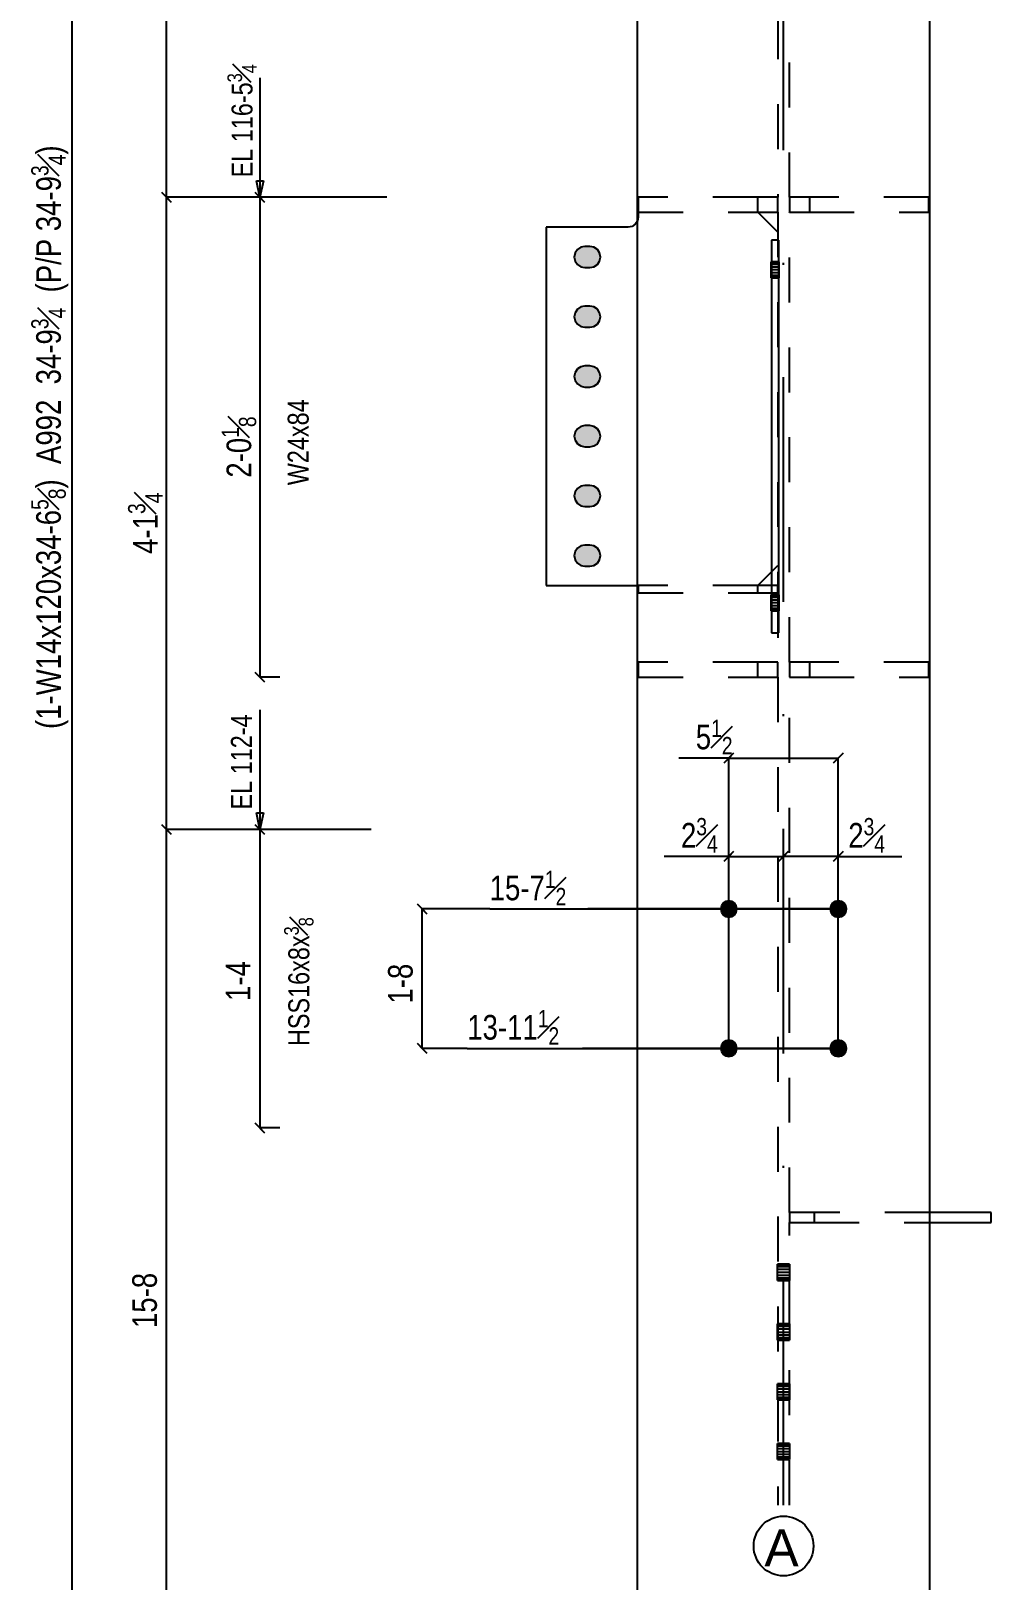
# Model space of a CAD drawing. Extents: x -282 to 52, y -129 to 139.
# Drawn here: x -281.8 to -233.6, y -30.7 to 47.1 of the extents above; entities that cross this region are included whole.
import ezdxf
from ezdxf.enums import TextEntityAlignment as Align

# ---------------------------------------------------------------- set-up
doc = ezdxf.new("R2010")
doc.units = 0
doc.header["$LTSCALE"] = 112.931405
doc.header["$MEASUREMENT"] = 0
doc.linetypes.add('SDS2_5', pattern=[0.04, 0.02, -0.02])
doc.linetypes.add('SDS2_6', pattern=[0.2, 0.1, -0.05, 0, -0.05])
doc.layers.get('0').update_dxf_attribs({"linetype": 'CONTINUOUS'})
for name, color, linetype in [('OUTLINE', 7, 'CONTINUOUS'), ('SYSTEM_ANNOTATION', 7, 'CONTINUOUS'), ('USER_ANNOTATION', 7, 'CONTINUOUS')]:
    doc.layers.add(name, color=color, linetype=linetype)
doc.styles.add('ARIAL', font='arial.ttf', dxfattribs={"height": 0.2})
doc.styles.add('ARIAL_1', font='arial.ttf', dxfattribs={"width": 0.8, "height": 0.2})

msp = doc.modelspace()

# ---------------------------------------------------------------- hatches: boundary and pattern name
for points in [[(-253.707, 35.219), (-253.504, 35.259), (-253.331, 35.374), (-253.216, 35.547), (-253.176, 35.75), (-253.216, 35.953), (-253.331, 36.126), (-253.504, 36.241), (-253.707, 36.281), (-253.957, 36.281), (-254.16, 36.241), (-254.333, 36.126), (-254.448, 35.953), (-254.488, 35.75), (-254.448, 35.547), (-254.333, 35.374), (-254.16, 35.259), (-253.957, 35.219), (-253.707, 35.219)], [(-253.707, 32.219), (-253.504, 32.259), (-253.331, 32.374), (-253.216, 32.547), (-253.176, 32.75), (-253.216, 32.953), (-253.331, 33.126), (-253.504, 33.241), (-253.707, 33.281), (-253.957, 33.281), (-254.16, 33.241), (-254.333, 33.126), (-254.448, 32.953), (-254.488, 32.75), (-254.448, 32.547), (-254.333, 32.374), (-254.16, 32.259), (-253.957, 32.219), (-253.707, 32.219)], [(-253.707, 29.219), (-253.504, 29.259), (-253.331, 29.374), (-253.216, 29.547), (-253.176, 29.75), (-253.216, 29.953), (-253.331, 30.126), (-253.504, 30.241), (-253.707, 30.281), (-253.957, 30.281), (-254.16, 30.241), (-254.333, 30.126), (-254.448, 29.953), (-254.488, 29.75), (-254.448, 29.547), (-254.333, 29.374), (-254.16, 29.259), (-253.957, 29.219), (-253.707, 29.219)], [(-253.707, 26.219), (-253.504, 26.259), (-253.331, 26.374), (-253.216, 26.547), (-253.176, 26.75), (-253.216, 26.953), (-253.331, 27.126), (-253.504, 27.241), (-253.707, 27.281), (-253.957, 27.281), (-254.16, 27.241), (-254.333, 27.126), (-254.448, 26.953), (-254.488, 26.75), (-254.448, 26.547), (-254.333, 26.374), (-254.16, 26.259), (-253.957, 26.219), (-253.707, 26.219)], [(-253.707, 23.219), (-253.504, 23.259), (-253.331, 23.374), (-253.216, 23.547), (-253.176, 23.75), (-253.216, 23.953), (-253.331, 24.126), (-253.504, 24.241), (-253.707, 24.281), (-253.957, 24.281), (-254.16, 24.241), (-254.333, 24.126), (-254.448, 23.953), (-254.488, 23.75), (-254.448, 23.547), (-254.333, 23.374), (-254.16, 23.259), (-253.957, 23.219), (-253.707, 23.219)], [(-253.707, 20.219), (-253.504, 20.259), (-253.331, 20.374), (-253.216, 20.547), (-253.176, 20.75), (-253.216, 20.953), (-253.331, 21.126), (-253.504, 21.241), (-253.707, 21.281), (-253.957, 21.281), (-254.16, 21.241), (-254.333, 21.126), (-254.448, 20.953), (-254.488, 20.75), (-254.448, 20.547), (-254.333, 20.374), (-254.16, 20.259), (-253.957, 20.219), (-253.707, 20.219)], [(-246.727, 3.406), (-246.883, 3.375), (-247.014, 3.287), (-247.102, 3.155), (-247.133, 3), (-247.102, 2.845), (-247.014, 2.713), (-246.883, 2.625), (-246.727, 2.594), (-246.572, 2.625), (-246.44, 2.713), (-246.352, 2.845), (-246.321, 3), (-246.352, 3.155), (-246.44, 3.287), (-246.572, 3.375), (-246.727, 3.406)], [(-241.227, 3.406), (-241.383, 3.375), (-241.514, 3.287), (-241.602, 3.155), (-241.633, 3), (-241.602, 2.845), (-241.514, 2.713), (-241.383, 2.625), (-241.227, 2.594), (-241.072, 2.625), (-240.94, 2.713), (-240.852, 2.845), (-240.821, 3), (-240.852, 3.155), (-240.94, 3.287), (-241.072, 3.375), (-241.227, 3.406)], [(-246.727, -3.594), (-246.883, -3.625), (-247.014, -3.713), (-247.102, -3.845), (-247.133, -4), (-247.102, -4.155), (-247.014, -4.287), (-246.883, -4.375), (-246.727, -4.406), (-246.572, -4.375), (-246.44, -4.287), (-246.352, -4.155), (-246.321, -4), (-246.352, -3.845), (-246.44, -3.713), (-246.572, -3.625), (-246.727, -3.594)], [(-241.227, -3.594), (-241.383, -3.625), (-241.514, -3.713), (-241.602, -3.845), (-241.633, -4), (-241.602, -4.155), (-241.514, -4.287), (-241.383, -4.375), (-241.227, -4.406), (-241.072, -4.375), (-240.94, -4.287), (-240.852, -4.155), (-240.821, -4), (-240.852, -3.845), (-240.94, -3.713), (-241.072, -3.625), (-241.227, -3.594)]]:
    msp.add_hatch(color=3).paths.add_polyline_path(points, flags=16)

# ---------------------------------------------------------------- linework, layer by layer
at = {"layer": 'OUTLINE', "color": 2, "linetype": 'CONTINUOUS'}
for p, q in [((-251.327, 98.125), (-251.327, -36.685)), ((-236.627, -36.685), (-236.627, 98.125)), ((-251.424, 37.396), (-251.586, 37.288)), ((-251.327, 37.541), (-251.424, 37.396)), ((-251.777, 37.25), (-255.902, 37.25)), ((-255.902, 37.25), (-255.902, 19.25)), ((-251.586, 37.288), (-251.777, 37.25)), ((-244.212, 36.604), (-244.587, 36.604)), ((-244.587, 36.604), (-244.587, 16.877)), ((-244.212, 16.877), (-244.212, 36.604)), ((-244.587, 35.51), (-244.592, 35.51)), ((-244.207, 35.51), (-244.212, 35.51)), ((-244.592, 34.698), (-244.587, 34.698)), ((-244.212, 34.698), (-244.207, 34.698)), ((-255.902, 19.25), (-251.327, 19.25)), ((-244.587, 18.783), (-244.592, 18.783)), ((-244.207, 18.783), (-244.212, 18.783)), ((-244.592, 17.97), (-244.587, 17.97)), ((-244.212, 17.97), (-244.207, 17.97)), ((-244.587, 16.877), (-244.212, 16.877)), ((-233.557, -12.25), (-236.627, -12.25)), ((-233.557, -12.75), (-233.557, -12.25)), ((-236.627, -12.75), (-233.557, -12.75)), ((-244.272, -14.844), (-244.277, -14.844)), ((-243.677, -14.844), (-243.682, -14.844)), ((-244.277, -15.656), (-244.272, -15.656)), ((-243.682, -15.656), (-243.677, -15.656)), ((-244.272, -17.844), (-244.277, -17.844)), ((-243.677, -17.844), (-243.682, -17.844)), ((-244.277, -18.656), (-244.272, -18.656)), ((-243.682, -18.656), (-243.677, -18.656)), ((-244.272, -20.844), (-244.277, -20.844)), ((-243.677, -20.844), (-243.682, -20.844)), ((-244.277, -21.656), (-244.272, -21.656)), ((-243.682, -21.656), (-243.677, -21.656)), ((-244.272, -23.844), (-244.277, -23.844)), ((-243.677, -23.844), (-243.682, -23.844)), ((-244.277, -24.656), (-244.272, -24.656)), ((-243.682, -24.656), (-243.677, -24.656))]:
    msp.add_line(p, q, dxfattribs=at)
at = {"layer": 'OUTLINE', "color": 1, "linetype": 'SDS2_5'}
for p, q in [((-244.272, 75.05), (-244.272, 38.75)), ((-243.682, 38.75), (-243.682, 75.05)), ((-251.272, 38.75), (-251.272, 38)), ((-245.272, 38.75), (-251.272, 38.75)), ((-245.272, 38), (-245.272, 38.75)), ((-244.272, 38.75), (-245.272, 38.75)), ((-244.272, 38), (-244.272, 38.75)), ((-243.682, 38.75), (-243.682, 38)), ((-242.682, 38.75), (-243.682, 38.75)), ((-242.682, 38.75), (-242.682, 38)), ((-236.682, 38.75), (-242.682, 38.75)), ((-236.682, 38), (-236.682, 38.75)), ((-251.315, 37.559), (-251.327, 37.541)), ((-251.277, 37.75), (-251.315, 37.559)), ((-251.277, 38), (-251.277, 37.75)), ((-251.272, 38), (-251.277, 38)), ((-251.272, 38), (-245.272, 38)), ((-245.272, 38), (-244.272, 38)), ((-244.272, 37), (-245.272, 38)), ((-244.272, 38), (-244.272, 19.25)), ((-243.682, 38), (-242.682, 38)), ((-243.682, 15.4), (-243.682, 38)), ((-242.682, 38), (-236.682, 38)), ((-244.592, 35.479), (-244.592, 35.51)), ((-244.592, 35.391), (-244.592, 35.479)), ((-244.592, 35.479), (-244.587, 35.479)), ((-244.592, 35.259), (-244.592, 35.391)), ((-244.592, 35.391), (-244.587, 35.391)), ((-244.592, 35.104), (-244.592, 35.259)), ((-244.592, 35.259), (-244.587, 35.259)), ((-244.587, 35.104), (-244.592, 35.104)), ((-244.592, 34.949), (-244.592, 35.104)), ((-244.212, 35.51), (-244.587, 35.51)), ((-244.587, 35.479), (-244.212, 35.479)), ((-244.587, 35.391), (-244.212, 35.391)), ((-244.587, 35.259), (-244.212, 35.259)), ((-244.212, 35.104), (-244.587, 35.104)), ((-244.212, 35.479), (-244.207, 35.479)), ((-244.212, 35.391), (-244.207, 35.391)), ((-244.212, 35.259), (-244.207, 35.259)), ((-244.207, 35.104), (-244.212, 35.104)), ((-244.207, 35.51), (-244.207, 35.479)), ((-244.207, 35.479), (-244.207, 35.391)), ((-244.207, 35.391), (-244.207, 35.259)), ((-244.207, 35.259), (-244.207, 35.104)), ((-244.207, 35.104), (-244.207, 34.949)), ((-244.592, 34.817), (-244.592, 34.949)), ((-244.587, 34.949), (-244.592, 34.949)), ((-244.592, 34.729), (-244.592, 34.817)), ((-244.587, 34.817), (-244.592, 34.817)), ((-244.592, 34.698), (-244.592, 34.729)), ((-244.587, 34.729), (-244.592, 34.729)), ((-244.212, 34.949), (-244.587, 34.949)), ((-244.212, 34.817), (-244.587, 34.817)), ((-244.212, 34.729), (-244.587, 34.729)), ((-244.587, 34.698), (-244.212, 34.698)), ((-244.207, 34.949), (-244.212, 34.949)), ((-244.207, 34.817), (-244.212, 34.817)), ((-244.207, 34.729), (-244.212, 34.729)), ((-244.207, 34.949), (-244.207, 34.817)), ((-244.207, 34.817), (-244.207, 34.729)), ((-244.207, 34.729), (-244.207, 34.698)), ((-245.272, 19.25), (-244.272, 20.25)), ((-251.327, 19.25), (-251.272, 19.25)), ((-245.272, 19.25), (-251.272, 19.25)), ((-251.272, 19.25), (-251.272, 18.875)), ((-251.272, 18.875), (-245.272, 18.875)), ((-245.272, 18.875), (-245.272, 19.25)), ((-244.272, 19.25), (-245.272, 19.25)), ((-245.272, 18.875), (-244.272, 18.875)), ((-244.592, 18.752), (-244.592, 18.783)), ((-244.592, 18.664), (-244.592, 18.752)), ((-244.592, 18.752), (-244.587, 18.752)), ((-244.212, 18.783), (-244.587, 18.783)), ((-244.587, 18.752), (-244.212, 18.752)), ((-244.272, 18.875), (-244.272, 19.25)), ((-244.272, 18.875), (-244.272, 15.4)), ((-244.212, 18.752), (-244.207, 18.752)), ((-244.207, 18.783), (-244.207, 18.752)), ((-244.207, 18.752), (-244.207, 18.664)), ((-244.592, 18.532), (-244.592, 18.664)), ((-244.592, 18.664), (-244.587, 18.664)), ((-244.592, 18.377), (-244.592, 18.532)), ((-244.592, 18.532), (-244.587, 18.532)), ((-244.587, 18.377), (-244.592, 18.377)), ((-244.592, 18.221), (-244.592, 18.377)), ((-244.592, 18.089), (-244.592, 18.221)), ((-244.587, 18.221), (-244.592, 18.221)), ((-244.592, 18.001), (-244.592, 18.089)), ((-244.587, 18.089), (-244.592, 18.089)), ((-244.592, 17.97), (-244.592, 18.001)), ((-244.587, 18.001), (-244.592, 18.001)), ((-244.587, 18.664), (-244.212, 18.664)), ((-244.587, 18.532), (-244.212, 18.532)), ((-244.212, 18.377), (-244.587, 18.377)), ((-244.212, 18.221), (-244.587, 18.221)), ((-244.212, 18.089), (-244.587, 18.089)), ((-244.212, 18.001), (-244.587, 18.001)), ((-244.587, 17.97), (-244.212, 17.97)), ((-244.212, 18.664), (-244.207, 18.664)), ((-244.212, 18.532), (-244.207, 18.532)), ((-244.207, 18.377), (-244.212, 18.377)), ((-244.207, 18.221), (-244.212, 18.221)), ((-244.207, 18.089), (-244.212, 18.089)), ((-244.207, 18.001), (-244.212, 18.001)), ((-244.207, 18.664), (-244.207, 18.532)), ((-244.207, 18.532), (-244.207, 18.377)), ((-244.207, 18.377), (-244.207, 18.221)), ((-244.207, 18.221), (-244.207, 18.089)), ((-244.207, 18.089), (-244.207, 18.001)), ((-244.207, 18.001), (-244.207, 17.97)), ((-251.272, 15.4), (-251.272, 14.65)), ((-245.272, 15.4), (-251.272, 15.4)), ((-245.272, 14.65), (-245.272, 15.4)), ((-244.272, 15.4), (-245.272, 15.4)), ((-244.272, 14.65), (-244.272, 15.4)), ((-243.682, 15.4), (-243.682, 14.65)), ((-242.682, 15.4), (-243.682, 15.4)), ((-242.682, 15.4), (-242.682, 14.65)), ((-236.682, 15.4), (-242.682, 15.4)), ((-236.682, 14.65), (-236.682, 15.4)), ((-251.272, 14.65), (-245.272, 14.65)), ((-245.272, 14.65), (-244.272, 14.65)), ((-244.272, 14.65), (-244.272, -26.946)), ((-243.682, 14.65), (-242.682, 14.65)), ((-243.682, -12.25), (-243.682, 14.65)), ((-242.682, 14.65), (-236.682, 14.65)), ((-243.682, -12.25), (-243.682, -12.75)), ((-242.432, -12.25), (-243.682, -12.25)), ((-242.432, -12.25), (-242.432, -12.75)), ((-236.627, -12.25), (-242.432, -12.25)), ((-243.682, -12.75), (-242.432, -12.75)), ((-243.682, -26.946), (-243.682, -12.75)), ((-242.432, -12.75), (-236.627, -12.75)), ((-244.277, -14.875), (-244.277, -14.844)), ((-244.277, -14.875), (-244.272, -14.875)), ((-244.277, -14.963), (-244.277, -14.875)), ((-244.277, -14.963), (-244.272, -14.963)), ((-244.277, -15.095), (-244.277, -14.963)), ((-244.277, -15.095), (-244.272, -15.095)), ((-244.277, -15.25), (-244.277, -15.095)), ((-244.277, -15.25), (-244.272, -15.25)), ((-244.277, -15.405), (-244.277, -15.25)), ((-244.272, -15.405), (-244.277, -15.405)), ((-244.277, -15.537), (-244.277, -15.405)), ((-244.272, -15.537), (-244.277, -15.537)), ((-244.277, -15.625), (-244.277, -15.537)), ((-243.682, -14.844), (-244.272, -14.844)), ((-244.272, -14.875), (-243.682, -14.875)), ((-244.272, -14.963), (-243.682, -14.963)), ((-244.272, -15.095), (-243.682, -15.095)), ((-244.272, -15.25), (-243.682, -15.25)), ((-243.682, -15.405), (-244.272, -15.405)), ((-243.682, -15.537), (-244.272, -15.537)), ((-243.682, -14.875), (-243.677, -14.875)), ((-243.682, -14.963), (-243.677, -14.963)), ((-243.682, -15.095), (-243.677, -15.095)), ((-243.682, -15.25), (-243.677, -15.25)), ((-243.677, -15.405), (-243.682, -15.405)), ((-243.677, -15.537), (-243.682, -15.537)), ((-243.677, -14.844), (-243.677, -14.875)), ((-243.677, -14.875), (-243.677, -14.963)), ((-243.677, -14.963), (-243.677, -15.095)), ((-243.677, -15.095), (-243.677, -15.25)), ((-243.677, -15.25), (-243.677, -15.405)), ((-243.677, -15.405), (-243.677, -15.537)), ((-243.677, -15.537), (-243.677, -15.625)), ((-244.272, -15.625), (-244.277, -15.625)), ((-244.277, -15.656), (-244.277, -15.625)), ((-243.682, -15.625), (-244.272, -15.625)), ((-244.272, -15.656), (-243.682, -15.656)), ((-243.677, -15.625), (-243.682, -15.625)), ((-243.677, -15.625), (-243.677, -15.656)), ((-244.277, -17.875), (-244.277, -17.844)), ((-244.277, -17.875), (-244.272, -17.875)), ((-244.277, -17.963), (-244.277, -17.875)), ((-243.682, -17.844), (-244.272, -17.844)), ((-244.272, -17.875), (-243.682, -17.875)), ((-243.682, -17.875), (-243.677, -17.875)), ((-243.677, -17.844), (-243.677, -17.875)), ((-243.677, -17.875), (-243.677, -17.963)), ((-244.277, -17.963), (-244.272, -17.963)), ((-244.277, -18.095), (-244.277, -17.963)), ((-244.277, -18.095), (-244.272, -18.095)), ((-244.277, -18.25), (-244.277, -18.095)), ((-244.277, -18.25), (-244.272, -18.25)), ((-244.277, -18.405), (-244.277, -18.25)), ((-244.272, -18.405), (-244.277, -18.405)), ((-244.277, -18.537), (-244.277, -18.405)), ((-244.272, -18.537), (-244.277, -18.537)), ((-244.277, -18.625), (-244.277, -18.537)), ((-244.272, -18.625), (-244.277, -18.625)), ((-244.277, -18.656), (-244.277, -18.625)), ((-244.272, -17.963), (-243.682, -17.963)), ((-244.272, -18.095), (-243.682, -18.095)), ((-244.272, -18.25), (-243.682, -18.25)), ((-243.682, -18.405), (-244.272, -18.405)), ((-243.682, -18.537), (-244.272, -18.537)), ((-243.682, -18.625), (-244.272, -18.625)), ((-244.272, -18.656), (-243.682, -18.656)), ((-243.682, -17.963), (-243.677, -17.963)), ((-243.682, -18.095), (-243.677, -18.095)), ((-243.682, -18.25), (-243.677, -18.25)), ((-243.677, -18.405), (-243.682, -18.405)), ((-243.677, -18.537), (-243.682, -18.537)), ((-243.677, -18.625), (-243.682, -18.625)), ((-243.677, -17.963), (-243.677, -18.095)), ((-243.677, -18.095), (-243.677, -18.25)), ((-243.677, -18.25), (-243.677, -18.405)), ((-243.677, -18.405), (-243.677, -18.537)), ((-243.677, -18.537), (-243.677, -18.625)), ((-243.677, -18.625), (-243.677, -18.656)), ((-244.277, -20.875), (-244.277, -20.844)), ((-244.277, -20.875), (-244.272, -20.875)), ((-244.277, -20.963), (-244.277, -20.875)), ((-244.277, -20.963), (-244.272, -20.963)), ((-244.277, -21.095), (-244.277, -20.963)), ((-243.682, -20.844), (-244.272, -20.844)), ((-244.272, -20.875), (-243.682, -20.875)), ((-244.272, -20.963), (-243.682, -20.963)), ((-243.682, -20.875), (-243.677, -20.875)), ((-243.682, -20.963), (-243.677, -20.963)), ((-243.677, -20.844), (-243.677, -20.875)), ((-243.677, -20.875), (-243.677, -20.963)), ((-243.677, -20.963), (-243.677, -21.095)), ((-244.277, -21.095), (-244.272, -21.095)), ((-244.277, -21.25), (-244.277, -21.095)), ((-244.277, -21.25), (-244.272, -21.25)), ((-244.277, -21.405), (-244.277, -21.25)), ((-244.272, -21.405), (-244.277, -21.405)), ((-244.277, -21.537), (-244.277, -21.405)), ((-244.272, -21.537), (-244.277, -21.537)), ((-244.277, -21.625), (-244.277, -21.537)), ((-244.272, -21.625), (-244.277, -21.625)), ((-244.277, -21.656), (-244.277, -21.625)), ((-244.272, -21.095), (-243.682, -21.095)), ((-244.272, -21.25), (-243.682, -21.25)), ((-243.682, -21.405), (-244.272, -21.405)), ((-243.682, -21.537), (-244.272, -21.537)), ((-243.682, -21.625), (-244.272, -21.625)), ((-244.272, -21.656), (-243.682, -21.656)), ((-243.682, -21.095), (-243.677, -21.095)), ((-243.682, -21.25), (-243.677, -21.25)), ((-243.677, -21.405), (-243.682, -21.405)), ((-243.677, -21.537), (-243.682, -21.537)), ((-243.677, -21.625), (-243.682, -21.625)), ((-243.677, -21.095), (-243.677, -21.25)), ((-243.677, -21.25), (-243.677, -21.405)), ((-243.677, -21.405), (-243.677, -21.537)), ((-243.677, -21.537), (-243.677, -21.625)), ((-243.677, -21.625), (-243.677, -21.656)), ((-244.277, -23.875), (-244.277, -23.844)), ((-244.277, -23.875), (-244.272, -23.875)), ((-244.277, -23.963), (-244.277, -23.875)), ((-244.277, -23.963), (-244.272, -23.963)), ((-244.277, -24.095), (-244.277, -23.963)), ((-244.277, -24.095), (-244.272, -24.095)), ((-244.277, -24.25), (-244.277, -24.095)), ((-243.682, -23.844), (-244.272, -23.844)), ((-244.272, -23.875), (-243.682, -23.875)), ((-244.272, -23.963), (-243.682, -23.963)), ((-244.272, -24.095), (-243.682, -24.095)), ((-243.682, -23.875), (-243.677, -23.875)), ((-243.682, -23.963), (-243.677, -23.963)), ((-243.682, -24.095), (-243.677, -24.095)), ((-243.677, -23.844), (-243.677, -23.875)), ((-243.677, -23.875), (-243.677, -23.963)), ((-243.677, -23.963), (-243.677, -24.095)), ((-243.677, -24.095), (-243.677, -24.25)), ((-244.277, -24.25), (-244.272, -24.25)), ((-244.277, -24.405), (-244.277, -24.25)), ((-244.272, -24.405), (-244.277, -24.405)), ((-244.277, -24.537), (-244.277, -24.405)), ((-244.272, -24.537), (-244.277, -24.537)), ((-244.277, -24.625), (-244.277, -24.537)), ((-244.272, -24.625), (-244.277, -24.625)), ((-244.277, -24.656), (-244.277, -24.625)), ((-244.272, -24.25), (-243.682, -24.25)), ((-243.682, -24.405), (-244.272, -24.405)), ((-243.682, -24.537), (-244.272, -24.537)), ((-243.682, -24.625), (-244.272, -24.625)), ((-244.272, -24.656), (-243.682, -24.656)), ((-243.682, -24.25), (-243.677, -24.25)), ((-243.677, -24.405), (-243.682, -24.405)), ((-243.677, -24.537), (-243.682, -24.537)), ((-243.677, -24.625), (-243.682, -24.625)), ((-243.677, -24.25), (-243.677, -24.405)), ((-243.677, -24.405), (-243.677, -24.537)), ((-243.677, -24.537), (-243.677, -24.625)), ((-243.677, -24.625), (-243.677, -24.656))]:
    msp.add_line(p, q, dxfattribs=at)
at = {"layer": 'OUTLINE', "color": 1, "linetype": 'CONTINUOUS'}
for points in [[(-253.707, 35.219), (-253.504, 35.259), (-253.331, 35.374), (-253.216, 35.547), (-253.176, 35.75), (-253.216, 35.953), (-253.331, 36.126), (-253.504, 36.241), (-253.707, 36.281), (-253.957, 36.281), (-254.16, 36.241), (-254.333, 36.126), (-254.448, 35.953), (-254.488, 35.75), (-254.448, 35.547), (-254.333, 35.374), (-254.16, 35.259), (-253.957, 35.219), (-253.707, 35.219)], [(-253.707, 32.219), (-253.504, 32.259), (-253.331, 32.374), (-253.216, 32.547), (-253.176, 32.75), (-253.216, 32.953), (-253.331, 33.126), (-253.504, 33.241), (-253.707, 33.281), (-253.957, 33.281), (-254.16, 33.241), (-254.333, 33.126), (-254.448, 32.953), (-254.488, 32.75), (-254.448, 32.547), (-254.333, 32.374), (-254.16, 32.259), (-253.957, 32.219), (-253.707, 32.219)], [(-253.707, 29.219), (-253.504, 29.259), (-253.331, 29.374), (-253.216, 29.547), (-253.176, 29.75), (-253.216, 29.953), (-253.331, 30.126), (-253.504, 30.241), (-253.707, 30.281), (-253.957, 30.281), (-254.16, 30.241), (-254.333, 30.126), (-254.448, 29.953), (-254.488, 29.75), (-254.448, 29.547), (-254.333, 29.374), (-254.16, 29.259), (-253.957, 29.219), (-253.707, 29.219)], [(-253.707, 26.219), (-253.504, 26.259), (-253.331, 26.374), (-253.216, 26.547), (-253.176, 26.75), (-253.216, 26.953), (-253.331, 27.126), (-253.504, 27.241), (-253.707, 27.281), (-253.957, 27.281), (-254.16, 27.241), (-254.333, 27.126), (-254.448, 26.953), (-254.488, 26.75), (-254.448, 26.547), (-254.333, 26.374), (-254.16, 26.259), (-253.957, 26.219), (-253.707, 26.219)], [(-253.707, 23.219), (-253.504, 23.259), (-253.331, 23.374), (-253.216, 23.547), (-253.176, 23.75), (-253.216, 23.953), (-253.331, 24.126), (-253.504, 24.241), (-253.707, 24.281), (-253.957, 24.281), (-254.16, 24.241), (-254.333, 24.126), (-254.448, 23.953), (-254.488, 23.75), (-254.448, 23.547), (-254.333, 23.374), (-254.16, 23.259), (-253.957, 23.219), (-253.707, 23.219)], [(-253.707, 20.219), (-253.504, 20.259), (-253.331, 20.374), (-253.216, 20.547), (-253.176, 20.75), (-253.216, 20.953), (-253.331, 21.126), (-253.504, 21.241), (-253.707, 21.281), (-253.957, 21.281), (-254.16, 21.241), (-254.333, 21.126), (-254.448, 20.953), (-254.488, 20.75), (-254.448, 20.547), (-254.333, 20.374), (-254.16, 20.259), (-253.957, 20.219), (-253.707, 20.219)], [(-246.727, 3.406), (-246.883, 3.375), (-247.014, 3.287), (-247.102, 3.155), (-247.133, 3), (-247.102, 2.845), (-247.014, 2.713), (-246.883, 2.625), (-246.727, 2.594), (-246.572, 2.625), (-246.44, 2.713), (-246.352, 2.845), (-246.321, 3), (-246.352, 3.155), (-246.44, 3.287), (-246.572, 3.375), (-246.727, 3.406)], [(-241.227, 3.406), (-241.383, 3.375), (-241.514, 3.287), (-241.602, 3.155), (-241.633, 3), (-241.602, 2.845), (-241.514, 2.713), (-241.383, 2.625), (-241.227, 2.594), (-241.072, 2.625), (-240.94, 2.713), (-240.852, 2.845), (-240.821, 3), (-240.852, 3.155), (-240.94, 3.287), (-241.072, 3.375), (-241.227, 3.406)], [(-246.727, -3.594), (-246.883, -3.625), (-247.014, -3.713), (-247.102, -3.845), (-247.133, -4), (-247.102, -4.155), (-247.014, -4.287), (-246.883, -4.375), (-246.727, -4.406), (-246.572, -4.375), (-246.44, -4.287), (-246.352, -4.155), (-246.321, -4), (-246.352, -3.845), (-246.44, -3.713), (-246.572, -3.625), (-246.727, -3.594)], [(-241.227, -3.594), (-241.383, -3.625), (-241.514, -3.713), (-241.602, -3.845), (-241.633, -4), (-241.602, -4.155), (-241.514, -4.287), (-241.383, -4.375), (-241.227, -4.406), (-241.072, -4.375), (-240.94, -4.287), (-240.852, -4.155), (-240.821, -4), (-240.852, -3.845), (-240.94, -3.713), (-241.072, -3.625), (-241.227, -3.594)]]:
    msp.add_lwpolyline(points, close=True, dxfattribs=at)
at = {"layer": 'SYSTEM_ANNOTATION', "color": 1, "linetype": 'SDS2_6'}
msp.add_line((-243.977, -26.946), (-243.977, 101.75), dxfattribs=at)
at = {"layer": 'SYSTEM_ANNOTATION', "color": 1, "linetype": 'CONTINUOUS'}
for p, q in [((-279.716, -40), (-279.716, 98.75)), ((-274.977, 38.75), (-274.977, 98.75)), ((-270.277, 44.75), (-270.277, 38.75)), ((-274.741, 38.514), (-275.213, 38.986)), ((-275.213, 38.986), (-274.977, 38.75)), ((-274.741, 38.514), (-275.213, 38.986)), ((-275.213, 38.986), (-274.977, 38.75)), ((-270.277, 38.75), (-270.513, 38.986)), ((-270.513, 38.986), (-270.041, 38.514)), ((-270.277, 38.75), (-270.454, 39.577)), ((-270.454, 39.577), (-270.1, 39.577)), ((-270.1, 39.577), (-270.277, 38.75)), ((-274.977, 7), (-274.977, 38.75)), ((-274.977, 38.75), (-274.741, 38.514)), ((-263.897, 38.75), (-274.977, 38.75)), ((-274.977, 38.75), (-274.977, 38.75)), ((-274.977, 38.75), (-274.741, 38.514)), ((-270.277, 38.75), (-270.277, 38.75)), ((-270.041, 38.514), (-270.277, 38.75)), ((-270.277, 38.75), (-270.277, 14.65)), ((-270.277, 38.75), (-270.277, 38.75)), ((-270.277, 14.65), (-270.513, 14.886)), ((-270.513, 14.886), (-270.041, 14.414)), ((-270.041, 14.414), (-270.277, 14.65)), ((-269.277, 14.65), (-270.277, 14.65)), ((-270.277, 13), (-270.277, 7)), ((-270.277, 7), (-270.454, 7.827)), ((-270.454, 7.827), (-270.1, 7.827)), ((-270.1, 7.827), (-270.277, 7)), ((-274.741, 6.764), (-275.213, 7.236)), ((-275.213, 7.236), (-274.977, 7)), ((-274.741, 6.764), (-275.213, 7.236)), ((-275.213, 7.236), (-274.977, 7)), ((-270.277, 7), (-270.513, 7.236)), ((-270.513, 7.236), (-270.041, 6.764)), ((-274.977, -40), (-274.977, 7)), ((-274.977, 7), (-274.741, 6.764)), ((-264.697, 7), (-274.977, 7)), ((-274.977, 7), (-274.977, 7)), ((-274.977, 7), (-274.741, 6.764)), ((-270.277, 7), (-270.277, 7)), ((-270.041, 6.764), (-270.277, 7)), ((-270.277, 7), (-270.277, -8)), ((-270.277, 7), (-270.277, 7)), ((-270.277, -8), (-270.513, -7.764)), ((-270.513, -7.764), (-270.041, -8.236)), ((-270.041, -8.236), (-270.277, -8)), ((-269.277, -8), (-270.277, -8))]:
    msp.add_line(p, q, dxfattribs=at)
at = {"layer": 'SYSTEM_ANNOTATION', "color": 3, "linetype": 'CONTINUOUS'}
msp.add_circle((-243.977, -29), 1.5, dxfattribs=at)
at = {"layer": 'USER_ANNOTATION', "color": 1, "linetype": 'CONTINUOUS'}
for p, q in [((-246.727, 10.584), (-249.23, 10.584)), ((-246.963, 10.348), (-246.491, 10.82)), ((-246.727, 10.584), (-246.963, 10.348)), ((-246.491, 10.82), (-246.727, 10.584)), ((-246.727, -4), (-246.727, 10.584)), ((-246.727, 10.584), (-241.227, 10.584)), ((-241.463, 10.348), (-240.991, 10.82)), ((-241.227, 10.584), (-241.463, 10.348)), ((-240.991, 10.82), (-241.227, 10.584)), ((-241.227, -4), (-241.227, 10.584)), ((-246.727, 5.645), (-249.974, 5.645)), ((-246.963, 5.409), (-246.491, 5.881)), ((-246.727, 5.645), (-246.963, 5.409)), ((-246.491, 5.881), (-246.727, 5.645)), ((-246.727, -4), (-246.727, 5.645)), ((-246.727, 5.645), (-243.977, 5.645)), ((-243.741, 5.881), (-244.213, 5.409)), ((-244.213, 5.409), (-243.741, 5.881)), ((-244.213, 5.409), (-243.977, 5.645)), ((-243.977, 5.645), (-244.213, 5.409)), ((-243.977, 5.645), (-243.741, 5.881)), ((-243.741, 5.881), (-243.977, 5.645)), ((-241.227, 5.645), (-243.977, 5.645)), ((-243.977, 1), (-243.977, 5.645)), ((-243.977, 1), (-243.977, 5.645)), ((-240.991, 5.881), (-241.463, 5.409)), ((-241.463, 5.409), (-241.227, 5.645)), ((-241.227, 5.645), (-240.991, 5.881)), ((-241.227, -4), (-241.227, 5.645)), ((-241.227, 5.645), (-238.037, 5.645)), ((-261.894, 2.764), (-262.366, 3.236)), ((-262.366, 3.236), (-262.13, 3)), ((-262.13, -4), (-262.13, 3)), ((-262.13, 3), (-261.894, 2.764)), ((-258.738, 3), (-262.13, 3)), ((-258.738, 3), (-258.738, 3)), ((-258.738, 3), (-253.81, 3)), ((-241.227, 3), (-253.81, 3)), ((-253.81, 3), (-241.227, 3)), ((-261.894, -4.236), (-262.366, -3.764)), ((-262.366, -3.764), (-262.13, -4)), ((-259.865, -4), (-262.13, -4)), ((-262.13, -4), (-261.894, -4.236)), ((-259.865, -4), (-259.865, -4)), ((-259.865, -4), (-254.076, -4)), ((-241.227, -4), (-254.076, -4)), ((-254.076, -4), (-241.227, -4))]:
    msp.add_line(p, q, dxfattribs=at)

# ---------------------------------------------------------------- texts
at = {"layer": 'SYSTEM_ANNOTATION', "color": 1, "linetype": 'CONTINUOUS', "style": 'ARIAL', "width": 0.8}
for s, height, p in [('W24x84', 1.0528, (-267.832, 24.286)), ('EL 112-4', 1.0528, (-270.682, 8)), ('1-4', 1.2386, (-270.754, -1.619)), ('15-8', 1.2386, (-275.454, -18.049))]:
    msp.add_text(s, height=height, rotation=90, dxfattribs=at).set_placement(p)
at = {"layer": 'SYSTEM_ANNOTATION', "color": 3, "linetype": 'CONTINUOUS', "style": 'ARIAL'}
msp.add_text('A', height=1.858, dxfattribs=at).set_placement((-244.945, -30.027))
at = {"layer": 'SYSTEM_ANNOTATION', "color": 1, "linetype": 'CONTINUOUS', "attachment_point": 7, "rotation": 90, "style": 'ARIAL_1'}
for s, insert, char_height in [('\\A1;EL 116-5{\\H0.70x;\\S3#4;}', (-270.439, 39.75), 1.05282), ('\\A1;(1-W14x120x34-6{\\H0.70x;\\S5#8;})  A992  34-9{\\H0.70x;\\S3#4;}  (P/P 34-9{\\H0.70x;\\S3#4;})', (-279.906, 12.044), 1.23861), ('\\A1;2-0{\\H0.70x;\\S1#8;}', (-270.468, 24.666), 1.23861), ('\\A1;4-1{\\H0.70x;\\S3#4;}', (-275.168, 20.841), 1.23861), ('\\A1;HSS16x8x{\\H0.70x;\\S3#8;}', (-267.589, -3.886), 1.05282)]:
    msp.add_mtext(s, dxfattribs=dict(at, insert=insert, char_height=char_height))
at = {"layer": 'USER_ANNOTATION', "color": 1, "linetype": 'CONTINUOUS', "style": 'ARIAL', "width": 0.8}
msp.add_text('1-8', height=1.2386, rotation=90, dxfattribs=at).set_placement((-262.606, -0.751), align=Align.CENTER)
at = {"layer": 'USER_ANNOTATION', "color": 1, "linetype": 'CONTINUOUS', "char_height": 1.23861, "style": 'ARIAL_1'}
for s, insert, attachment_point in [('\\A1;5{\\H0.70x;\\S1#2;}', (-246.539, 10.775), 9), ('\\A1;2{\\H0.70x;\\S3#4;}', (-247.283, 5.836), 9), ('\\A1;2{\\H0.70x;\\S3#4;}', (-240.727, 5.836), 7), ('\\A1;15-7{\\H0.70x;\\S1#2;}', (-258.738, 3.191), 7), ('\\A1;13-11{\\H0.70x;\\S1#2;}', (-259.865, -3.809), 7)]:
    msp.add_mtext(s, dxfattribs=dict(at, insert=insert, attachment_point=attachment_point))

doc.saveas('drawing.dxf')
